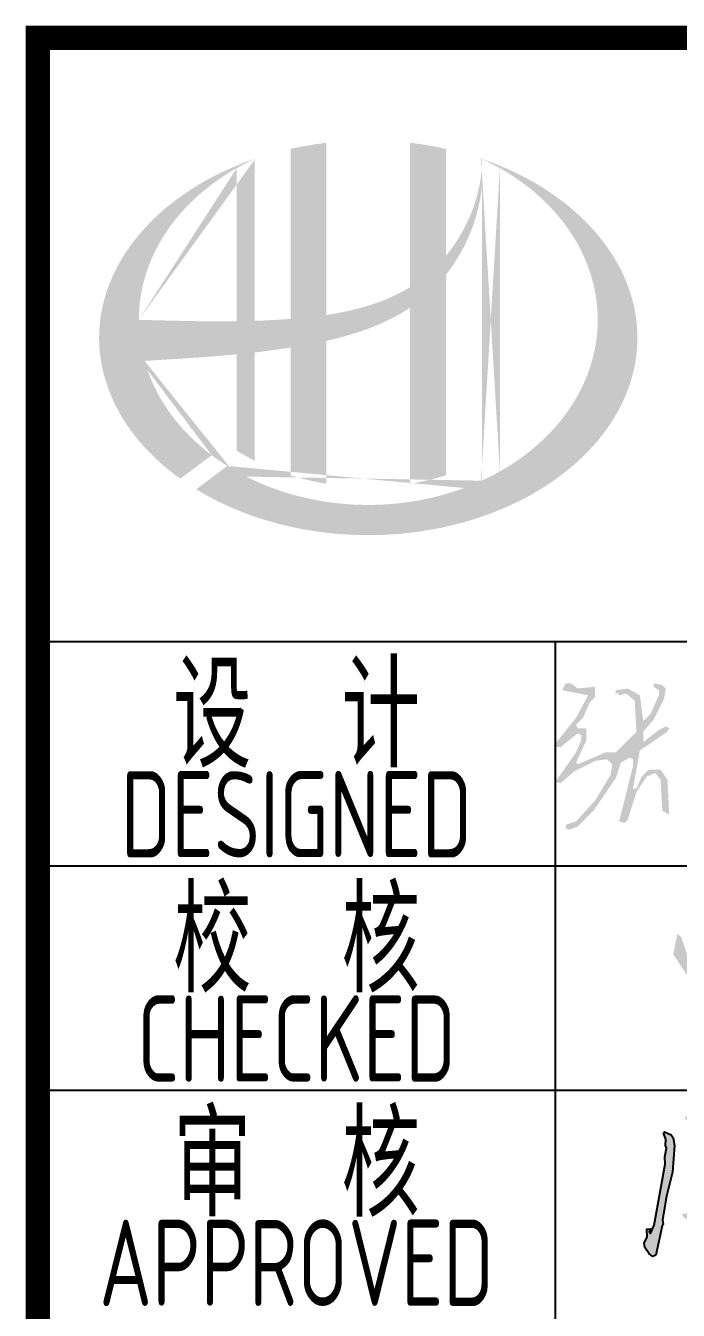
# Model space of a CAD drawing. Extents: x 4773402 to 7068445, y -422737 to 2032183.
# Drawn here: x 4838472 to 4840364, y -419425 to -415702 of the extents above; entities that cross this region are included whole.
import ezdxf
from ezdxf.enums import TextEntityAlignment as Align

# ---------------------------------------------------------------- set-up
doc = ezdxf.new("R2010")
doc.units = 0
doc.header["$LTSCALE"] = 1000
doc.header["$MEASUREMENT"] = 0
doc.layers.get('0').update_dxf_attribs({"linetype": 'CONTINUOUS'})
doc.styles.add('AHD', font='sceie.shx', dxfattribs={"width": 0.7, "bigfont": 'sceic.shx'})

msp = doc.modelspace()

# ---------------------------------------------------------------- hatches: boundary and pattern name
h = msp.add_hatch(color=256)
edge = h.paths.add_edge_path()
edge.add_spline(control_points=[(4839343.7, -416615.7), (4839349.8, -416614.3), (4839355.9, -416612.9), (4839405, -416601), (4839447.6, -416588), (4839522.6, -416556.9), (4839555.5, -416539.9), (4839586.4, -416519.3)], knot_values=[61.629012, 61.629012, 61.629012, 61.629012, 63.330431, 63.330431, 75.353634, 75.353634, 85.398649, 85.398649, 85.398649, 85.398649], degree=3, periodic=0)
edge.add_line((4839586.4, -416519.3), (4839586.4, -417029.5))
edge.add_spline(control_points=[(4839586.4, -417029.5), (4839603.5, -417026.8), (4839620.6, -417023.5), (4839655.3, -417015.4), (4839673, -417010.6), (4839690.4, -417005.1)], knot_values=[4.908456, 4.908456, 4.908456, 4.908456, 4.992821, 4.992821, 5.083034, 5.083034, 5.083034, 5.083034], degree=3, periodic=0)
edge.add_line((4839690.4, -417005.1), (4839690.4, -416423.7))
edge.add_spline(control_points=[(4839690.4, -416423.7), (4839699, -416412.7), (4839707.2, -416401.4), (4839733.3, -416361.7), (4839749, -416331.8), (4839778.2, -416259), (4839789.4, -416215.2), (4839794.1, -416169.9), (4839794.3, -416168.6), (4839794.4, -416167.3)], knot_values=[97.991744, 97.991744, 97.991744, 97.991744, 101.64219, 101.64219, 110.337975, 110.337975, 121.934322, 121.934322, 122.270691, 122.270691, 122.270691, 122.270691], degree=3, periodic=0)
edge.add_line((4839794.4, -416167.3), (4839794.4, -416096.9))
edge.add_spline(control_points=[(4839794.4, -416096.9), (4839794.3, -416104.6), (4839793.9, -416112.2), (4839793.4, -416119.9)], knot_values=[126.194075, 126.194075, 126.194075, 126.194075, 128.396762, 128.396762, 128.396762, 128.396762], degree=3, periodic=0)
edge.add_spline(control_points=[(4839793.4, -416119.9), (4839792.9, -416126.1), (4839792.3, -416132.3), (4839791.5, -416138.6)], knot_values=[124.417049, 124.417049, 124.417049, 124.417049, 126.194075, 126.194075, 126.194075, 126.194075], degree=3, periodic=0)
edge.add_spline(control_points=[(4839791.5, -416138.6), (4839790.4, -416147.7), (4839788.9, -416156.8), (4839787.1, -416165.9)], knot_values=[121.80529, 121.80529, 121.80529, 121.80529, 124.417049, 124.417049, 124.417049, 124.417049], degree=3, periodic=0)
edge.add_spline(control_points=[(4839787.1, -416165.9), (4839784.7, -416178.1), (4839781.8, -416190.2), (4839778.3, -416202.2)], knot_values=[118.31574, 118.31574, 118.31574, 118.31574, 121.80529, 121.80529, 121.80529, 121.80529], degree=3, periodic=0)
edge.add_spline(control_points=[(4839778.3, -416202.2), (4839774.8, -416214.3), (4839770.7, -416226.3), (4839766.2, -416238.2)], knot_values=[114.795988, 114.795988, 114.795988, 114.795988, 118.31574, 118.31574, 118.31574, 118.31574], degree=3, periodic=0)
edge.add_spline(control_points=[(4839766.2, -416238.2), (4839761.7, -416249.9), (4839756.7, -416261.4), (4839751.3, -416272.8)], knot_values=[111.329641, 111.329641, 111.329641, 111.329641, 114.795988, 114.795988, 114.795988, 114.795988], degree=3, periodic=0)
edge.add_spline(control_points=[(4839751.3, -416272.8), (4839745.8, -416284.3), (4839739.8, -416295.7), (4839733.3, -416306.7)], knot_values=[107.79529, 107.79529, 107.79529, 107.79529, 111.329641, 111.329641, 111.329641, 111.329641], degree=3, periodic=0)
edge.add_spline(control_points=[(4839733.3, -416306.7), (4839727, -416317.6), (4839720.3, -416328.1), (4839713.2, -416338.4)], knot_values=[104.343579, 104.343579, 104.343579, 104.343579, 107.79529, 107.79529, 107.79529, 107.79529], degree=3, periodic=0)
edge.add_spline(control_points=[(4839713.2, -416338.4), (4839706, -416348.8), (4839698.3, -416358.8), (4839690.4, -416368.5)], knot_values=[100.8507, 100.8507, 100.8507, 100.8507, 104.343579, 104.343579, 104.343579, 104.343579], degree=3, periodic=0)
edge.add_line((4839690.4, -416368.5), (4839690.4, -416059.2))
edge.add_spline(control_points=[(4839690.4, -416059.2), (4839656.3, -416051.7), (4839621.5, -416045.8), (4839586.4, -416041.7)], knot_values=[4.423999, 4.423999, 4.423999, 4.423999, 4.558741, 4.558741, 4.558741, 4.558741], degree=3, periodic=0)
edge.add_line((4839586.4, -416041.7), (4839586.4, -416459.8))
edge.add_spline(control_points=[(4839586.4, -416459.8), (4839514.4, -416504.4), (4839430.2, -416527.6), (4839343.7, -416540.6)], knot_values=[63.246215, 63.246215, 63.246215, 63.246215, 87.689124, 87.689124, 87.689124, 87.689124], degree=3, periodic=0)
edge.add_line((4839343.7, -416540.6), (4839343.7, -416041.7))
edge.add_spline(control_points=[(4839343.7, -416041.7), (4839308.5, -416045.8), (4839273.8, -416051.7), (4839239.7, -416059.2)], knot_values=[4.866038, 4.866038, 4.866038, 4.866038, 5.000777, 5.000777, 5.000777, 5.000777], degree=3, periodic=0)
edge.add_line((4839239.7, -416059.2), (4839239.7, -416552.1))
edge.add_spline(control_points=[(4839239.7, -416552.1), (4839238, -416552.2), (4839203.1, -416554.8), (4839168.5, -416556.6), (4839135.7, -416557.6)], knot_values=[43.657356, 43.657356, 43.657356, 43.657356, 44.134253, 53.497092, 53.497092, 53.497092, 53.497092], degree=3, periodic=0)
edge.add_line((4839135.7, -416557.6), (4839135.7, -416088.5))
edge.add_spline(control_points=[(4839135.7, -416088.5), (4839118.7, -416094.3), (4839101.9, -416100.6), (4839085.5, -416107.4)], knot_values=[5.14157, 5.14157, 5.14157, 5.14157, 5.212921, 5.212921, 5.212921, 5.212921], degree=3, periodic=0)
edge.add_spline(control_points=[(4839085.5, -416107.4), (4839078.6, -416110.2), (4839071.8, -416113.1), (4839039.5, -416127.3), (4839015, -416139.5), (4838991.5, -416152.7)], knot_values=[5.212921, 5.212921, 5.212921, 5.212921, 5.24296, 5.24296, 5.355623, 5.355623, 5.355623, 5.355623], degree=3, periodic=0)
edge.add_spline(control_points=[(4838991.5, -416152.7), (4838976.6, -416161.1), (4838962.2, -416169.8), (4838948.2, -416178.9)], knot_values=[5.355623, 5.355623, 5.355623, 5.355623, 5.426974, 5.426974, 5.426974, 5.426974], degree=3, periodic=0)
edge.add_spline(control_points=[(4838948.2, -416178.9), (4838940.8, -416183.8), (4838933.5, -416188.7), (4838920, -416198.2), (4838913.8, -416202.7), (4838907.6, -416207.3)], knot_values=[5.426974, 5.426974, 5.426974, 5.426974, 5.464765, 5.464765, 5.498325, 5.498325, 5.498325, 5.498325], degree=3, periodic=0)
edge.add_spline(control_points=[(4838907.6, -416207.3), (4838881.6, -416226.9), (4838857.5, -416247.7), (4838835.6, -416269.7)], knot_values=[5.498325, 5.498325, 5.498325, 5.498325, 5.641027, 5.641027, 5.641027, 5.641027], degree=3, periodic=0)
edge.add_spline(control_points=[(4838835.6, -416269.7), (4838828.6, -416276.7), (4838821.9, -416283.8), (4838801.4, -416306.4), (4838788.5, -416322.2), (4838776.7, -416338.4)], knot_values=[5.641027, 5.641027, 5.641027, 5.641027, 5.686569, 5.686569, 5.783729, 5.783729, 5.783729, 5.783729], degree=3, periodic=0)
edge.add_spline(control_points=[(4838776.7, -416338.4), (4838761.6, -416359.2), (4838748.3, -416380.6), (4838735.2, -416405.6), (4838733.6, -416408.7), (4838732, -416411.9)], knot_values=[5.783729, 5.783729, 5.783729, 5.783729, 5.908374, 5.908374, 5.92643, 5.92643, 5.92643, 5.92643], degree=3, periodic=0)
edge.add_spline(control_points=[(4838732, -416411.9), (4838719.5, -416437), (4838709.5, -416462.7), (4838702, -416488.6)], knot_values=[5.92643, 5.92643, 5.92643, 5.92643, 6.069132, 6.069132, 6.069132, 6.069132], degree=3, periodic=0)
edge.add_spline(control_points=[(4838702, -416488.6), (4838698.8, -416499.7), (4838696, -416510.9), (4838690.6, -416537), (4838688.4, -416552.1), (4838686.9, -416567.1)], knot_values=[6.069132, 6.069132, 6.069132, 6.069132, 6.130179, 6.130179, 6.211834, 6.211834, 6.211834, 6.211834], degree=3, periodic=0)
edge.add_spline(control_points=[(4838686.9, -416567.1), (4838685.7, -416580.3), (4838685, -416593.5), (4838685, -416606.7)], knot_values=[6.211834, 6.211834, 6.211834, 6.211834, 6.283185, 6.283185, 6.283185, 6.283185], degree=3, periodic=0)
edge.add_spline(control_points=[(4838685, -416606.7), (4838685, -416616), (4838685.4, -416625.4), (4838686, -416634.7)], knot_values=[6.283185, 6.283185, 6.283185, 6.283185, 6.333655, 6.333655, 6.333655, 6.333655], degree=3, periodic=0)
edge.add_spline(control_points=[(4838686, -416634.7), (4838687.2, -416653.3), (4838689.8, -416671.9), (4838693.5, -416690.5)], knot_values=[6.333655, 6.333655, 6.333655, 6.333655, 6.434594, 6.434594, 6.434594, 6.434594], degree=3, periodic=0)
edge.add_spline(control_points=[(4838693.5, -416690.5), (4838693.8, -416691.7), (4838694, -416692.9), (4838698, -416711.4), (4838702.7, -416728.6), (4838708.6, -416745.6)], knot_values=[6.434594, 6.434594, 6.434594, 6.434594, 6.441278, 6.441278, 6.535532, 6.535532, 6.535532, 6.535532], degree=3, periodic=0)
edge.add_spline(control_points=[(4838708.6, -416745.6), (4838714.8, -416763.8), (4838722.4, -416781.9), (4838731.1, -416799.7)], knot_values=[6.535532, 6.535532, 6.535532, 6.535532, 6.636471, 6.636471, 6.636471, 6.636471], degree=3, periodic=0)
edge.add_spline(control_points=[(4838731.1, -416799.7), (4838733.3, -416804.1), (4838735.6, -416808.6), (4838744.9, -416826.2), (4838752.6, -416839.3), (4838761, -416852.1)], knot_values=[6.636471, 6.636471, 6.636471, 6.636471, 6.661894, 6.661894, 6.73741, 6.73741, 6.73741, 6.73741], degree=3, periodic=0)
edge.add_spline(control_points=[(4838761, -416852.1), (4838772.2, -416869.3), (4838784.5, -416886.1), (4838798.1, -416902.5)], knot_values=[6.73741, 6.73741, 6.73741, 6.73741, 6.838349, 6.838349, 6.838349, 6.838349], degree=3, periodic=0)
edge.add_spline(control_points=[(4838798.1, -416902.5), (4838804, -416909.6), (4838810.1, -416916.7), (4838824.7, -416932.6), (4838833.2, -416941.5), (4838842.1, -416950.1)], knot_values=[6.838349, 6.838349, 6.838349, 6.838349, 6.88251, 6.88251, 6.939288, 6.939288, 6.939288, 6.939288], degree=3, periodic=0)
edge.add_spline(control_points=[(4838842.1, -416950.1), (4838857.9, -416965.5), (4838874.7, -416980.3), (4838892.6, -416994.5)], knot_values=[6.939288, 6.939288, 6.939288, 6.939288, 7.040227, 7.040227, 7.040227, 7.040227], degree=3, periodic=0)
edge.add_spline(control_points=[(4838892.6, -416994.5), (4838901.6, -417001.6), (4838910.8, -417008.6), (4838920.2, -417015.3)], knot_values=[7.040227, 7.040227, 7.040227, 7.040227, 7.090696, 7.090696, 7.090696, 7.090696], degree=3, periodic=0)
edge.add_line((4838920.2, -417015.3), (4839011.4, -416947))
edge.add_ellipse((4839465, -416554.7), major_axis=(665, 0), ratio=0.806676, start_angle=192.819, end_angle=226.9853, ccw=False)
edge.add_spline(control_points=[(4838816.6, -416673.7), (4838840.6, -416672.2), (4838864.7, -416670.8), (4838953.4, -416665.3), (4839018.2, -416661), (4839083.7, -416654.6)], knot_values=[11.398263, 11.398263, 11.398263, 11.398263, 18.40729, 18.40729, 37.18094, 37.18094, 37.18094, 37.18094], degree=3, periodic=0)
edge.add_line((4839083.7, -416654.6), (4839083.7, -416933.7))
edge.add_spline(control_points=[(4839083.7, -416933.7), (4839087.3, -416935.9), (4839090.9, -416938.1), (4839107.8, -416948.3), (4839121.6, -416955.9), (4839135.7, -416963.1)], knot_values=[4.049945, 4.049945, 4.049945, 4.049945, 4.072021, 4.072021, 4.153257, 4.153257, 4.153257, 4.153257], degree=3, periodic=0)
edge.add_line((4839135.7, -416963.1), (4839135.7, -416649.2))
edge.add_spline(control_points=[(4839135.7, -416649.2), (4839167.9, -416645.5), (4839200.3, -416641.3), (4839235.1, -416635.9), (4839237.4, -416635.5), (4839239.7, -416635.2)], knot_values=[42.135009, 42.135009, 42.135009, 42.135009, 51.307228, 51.307228, 51.948574, 51.948574, 51.948574, 51.948574], degree=3, periodic=0)
edge.add_line((4839239.7, -416635.2), (4839239.7, -417005.1))
edge.add_spline(control_points=[(4839239.7, -417005.1), (4839273.3, -417015.7), (4839308.2, -417023.9), (4839343.7, -417029.5)], knot_values=[4.34174, 4.34174, 4.34174, 4.34174, 4.516316, 4.516316, 4.516316, 4.516316], degree=3, periodic=0)
edge.add_line((4839343.7, -417029.5), (4839343.7, -416615.7))
edge = h.paths.add_edge_path(flags=16)
edge.add_ellipse((4839465, -416554.7), major_axis=(665, 0), ratio=0.806676, start_angle=124.9875, end_angle=179.999, ccw=False)
edge.add_line((4839083.7, -416115.2), (4839083.7, -416558.8))
edge.add_spline(control_points=[(4839083.7, -416558.8), (4838988.4, -416560.1), (4838894.4, -416557.1), (4838800, -416554.7)], knot_values=[11.27373, 11.27373, 11.27373, 11.27373, 38.687513, 38.687513, 38.687513, 38.687513], degree=3, periodic=0)
edge = h.paths.add_edge_path()
edge.add_spline(control_points=[(4838966.2, -417045.8), (4838997.3, -417064.8), (4839030.4, -417082.1), (4839115, -417119.3), (4839168.3, -417137.2), (4839279, -417163.7), (4839336.5, -417172.5), (4839452.6, -417180.2), (4839511.3, -417179.3), (4839626.9, -417167.8), (4839683.7, -417157.3), (4839792.8, -417127.2), (4839844.9, -417107.7), (4839941.8, -417060.8), (4839986.6, -417033.5), (4840066.5, -416972.5), (4840101.7, -416939), (4840161, -416867.5), (4840185.2, -416829.6), (4840221.5, -416751.5), (4840233.8, -416711.3), (4840246.4, -416630.1), (4840246.7, -416589.1), (4840235.2, -416507.6), (4840223.4, -416467.1), (4840187.8, -416388.4), (4840164, -416350.2), (4840105.2, -416278), (4840070.1, -416244), (4839990.3, -416182.4), (4839945.6, -416154.7), (4839864.4, -416114.9), (4839830, -416100.7), (4839794.4, -416088.5)], knot_values=[0.886421, 0.886421, 0.886421, 0.886421, 1.040557, 1.040557, 1.261172, 1.261172, 1.481788, 1.481788, 1.702404, 1.702404, 1.92302, 1.92302, 2.143636, 2.143636, 2.364252, 2.364252, 2.584868, 2.584868, 2.805484, 2.805484, 3.026099, 3.026099, 3.246715, 3.246715, 3.46852, 3.46852, 3.690325, 3.690325, 3.91213, 3.91213, 4.133935, 4.133935, 4.283209, 4.283209, 4.283209, 4.283209], degree=3, periodic=0)
edge.add_line((4839794.4, -416088.5), (4839794.4, -416088.5))
edge.add_spline(control_points=[(4839794.4, -416088.6), (4839794.4, -416091.4), (4839794.4, -416094.1), (4839794.4, -416096.9)], knot_values=[128.396762, 128.396762, 128.396762, 128.396762, 129.192193, 129.192193, 129.192193, 129.192193], degree=3, periodic=0)
edge.add_line((4839794.4, -416096.9), (4839794.4, -417020.8))
edge.add_ellipse((4839465, -416554.7), major_axis=(665, 0), ratio=0.806676, start_angle=232.1054, end_angle=299.6833, ccw=False)
edge.add_line((4839056.6, -416978.1), (4838966.2, -417045.8))
edge = h.paths.add_edge_path(flags=16)
edge.add_ellipse((4839465, -416554.7), major_axis=(665, 0), ratio=0.806676, start_angle=304.9875, end_angle=415.0121, ccw=False)
edge.add_line((4839846.4, -416994.2), (4839846.4, -416115.2))
h = msp.add_hatch(color=256)
edge = h.paths.add_edge_path()
edge.add_spline(control_points=[(4839343.7, -416615.7), (4839349.8, -416614.3), (4839355.9, -416612.9), (4839405, -416601), (4839447.6, -416588), (4839522.6, -416556.9), (4839555.5, -416539.9), (4839586.4, -416519.3)], knot_values=[61.629012, 61.629012, 61.629012, 61.629012, 63.330431, 63.330431, 75.353634, 75.353634, 85.398649, 85.398649, 85.398649, 85.398649], degree=3, periodic=0)
edge.add_line((4839586.4, -416519.3), (4839586.4, -417029.5))
edge.add_spline(control_points=[(4839586.4, -417029.5), (4839603.5, -417026.8), (4839620.6, -417023.5), (4839655.3, -417015.4), (4839673, -417010.6), (4839690.4, -417005.1)], knot_values=[4.908456, 4.908456, 4.908456, 4.908456, 4.992821, 4.992821, 5.083034, 5.083034, 5.083034, 5.083034], degree=3, periodic=0)
edge.add_line((4839690.4, -417005.1), (4839690.4, -416423.7))
edge.add_spline(control_points=[(4839690.4, -416423.7), (4839699, -416412.7), (4839707.2, -416401.4), (4839733.3, -416361.7), (4839749, -416331.8), (4839778.2, -416259), (4839789.4, -416215.2), (4839794.1, -416169.9), (4839794.3, -416168.6), (4839794.4, -416167.3)], knot_values=[97.991744, 97.991744, 97.991744, 97.991744, 101.64219, 101.64219, 110.337975, 110.337975, 121.934322, 121.934322, 122.270691, 122.270691, 122.270691, 122.270691], degree=3, periodic=0)
edge.add_line((4839794.4, -416167.3), (4839794.4, -416096.9))
edge.add_spline(control_points=[(4839794.4, -416096.9), (4839794.3, -416104.6), (4839793.9, -416112.2), (4839793.4, -416119.9)], knot_values=[126.194075, 126.194075, 126.194075, 126.194075, 128.396762, 128.396762, 128.396762, 128.396762], degree=3, periodic=0)
edge.add_spline(control_points=[(4839793.4, -416119.9), (4839792.9, -416126.1), (4839792.3, -416132.3), (4839791.5, -416138.6)], knot_values=[124.417049, 124.417049, 124.417049, 124.417049, 126.194075, 126.194075, 126.194075, 126.194075], degree=3, periodic=0)
edge.add_spline(control_points=[(4839791.5, -416138.6), (4839790.4, -416147.7), (4839788.9, -416156.8), (4839787.1, -416165.9)], knot_values=[121.80529, 121.80529, 121.80529, 121.80529, 124.417049, 124.417049, 124.417049, 124.417049], degree=3, periodic=0)
edge.add_spline(control_points=[(4839787.1, -416165.9), (4839784.7, -416178.1), (4839781.8, -416190.2), (4839778.3, -416202.2)], knot_values=[118.31574, 118.31574, 118.31574, 118.31574, 121.80529, 121.80529, 121.80529, 121.80529], degree=3, periodic=0)
edge.add_spline(control_points=[(4839778.3, -416202.2), (4839774.8, -416214.3), (4839770.7, -416226.3), (4839766.2, -416238.2)], knot_values=[114.795988, 114.795988, 114.795988, 114.795988, 118.31574, 118.31574, 118.31574, 118.31574], degree=3, periodic=0)
edge.add_spline(control_points=[(4839766.2, -416238.2), (4839761.7, -416249.9), (4839756.7, -416261.4), (4839751.3, -416272.8)], knot_values=[111.329641, 111.329641, 111.329641, 111.329641, 114.795988, 114.795988, 114.795988, 114.795988], degree=3, periodic=0)
edge.add_spline(control_points=[(4839751.3, -416272.8), (4839745.8, -416284.3), (4839739.8, -416295.7), (4839733.3, -416306.7)], knot_values=[107.79529, 107.79529, 107.79529, 107.79529, 111.329641, 111.329641, 111.329641, 111.329641], degree=3, periodic=0)
edge.add_spline(control_points=[(4839733.3, -416306.7), (4839727, -416317.6), (4839720.3, -416328.1), (4839713.2, -416338.4)], knot_values=[104.343579, 104.343579, 104.343579, 104.343579, 107.79529, 107.79529, 107.79529, 107.79529], degree=3, periodic=0)
edge.add_spline(control_points=[(4839713.2, -416338.4), (4839706, -416348.8), (4839698.3, -416358.8), (4839690.4, -416368.5)], knot_values=[100.8507, 100.8507, 100.8507, 100.8507, 104.343579, 104.343579, 104.343579, 104.343579], degree=3, periodic=0)
edge.add_line((4839690.4, -416368.5), (4839690.4, -416059.2))
edge.add_spline(control_points=[(4839690.4, -416059.2), (4839656.3, -416051.7), (4839621.5, -416045.8), (4839586.4, -416041.7)], knot_values=[4.423999, 4.423999, 4.423999, 4.423999, 4.558741, 4.558741, 4.558741, 4.558741], degree=3, periodic=0)
edge.add_line((4839586.4, -416041.7), (4839586.4, -416459.8))
edge.add_spline(control_points=[(4839586.4, -416459.8), (4839514.4, -416504.4), (4839430.2, -416527.6), (4839343.7, -416540.6)], knot_values=[63.246215, 63.246215, 63.246215, 63.246215, 87.689124, 87.689124, 87.689124, 87.689124], degree=3, periodic=0)
edge.add_line((4839343.7, -416540.6), (4839343.7, -416041.7))
edge.add_spline(control_points=[(4839343.7, -416041.7), (4839308.5, -416045.8), (4839273.8, -416051.7), (4839239.7, -416059.2)], knot_values=[4.866038, 4.866038, 4.866038, 4.866038, 5.000777, 5.000777, 5.000777, 5.000777], degree=3, periodic=0)
edge.add_line((4839239.7, -416059.2), (4839239.7, -416552.1))
edge.add_spline(control_points=[(4839239.7, -416552.1), (4839238, -416552.2), (4839203.1, -416554.8), (4839168.5, -416556.6), (4839135.7, -416557.6)], knot_values=[43.657356, 43.657356, 43.657356, 43.657356, 44.134253, 53.497092, 53.497092, 53.497092, 53.497092], degree=3, periodic=0)
edge.add_line((4839135.7, -416557.6), (4839135.7, -416088.5))
edge.add_spline(control_points=[(4839135.7, -416088.5), (4839118.7, -416094.3), (4839101.9, -416100.6), (4839085.5, -416107.4)], knot_values=[5.14157, 5.14157, 5.14157, 5.14157, 5.212921, 5.212921, 5.212921, 5.212921], degree=3, periodic=0)
edge.add_spline(control_points=[(4839085.5, -416107.4), (4839078.6, -416110.2), (4839071.8, -416113.1), (4839039.5, -416127.3), (4839015, -416139.5), (4838991.5, -416152.7)], knot_values=[5.212921, 5.212921, 5.212921, 5.212921, 5.24296, 5.24296, 5.355623, 5.355623, 5.355623, 5.355623], degree=3, periodic=0)
edge.add_spline(control_points=[(4838991.5, -416152.7), (4838976.6, -416161.1), (4838962.2, -416169.8), (4838948.2, -416178.9)], knot_values=[5.355623, 5.355623, 5.355623, 5.355623, 5.426974, 5.426974, 5.426974, 5.426974], degree=3, periodic=0)
edge.add_spline(control_points=[(4838948.2, -416178.9), (4838940.8, -416183.8), (4838933.5, -416188.7), (4838920, -416198.2), (4838913.8, -416202.7), (4838907.6, -416207.3)], knot_values=[5.426974, 5.426974, 5.426974, 5.426974, 5.464765, 5.464765, 5.498325, 5.498325, 5.498325, 5.498325], degree=3, periodic=0)
edge.add_spline(control_points=[(4838907.6, -416207.3), (4838881.6, -416226.9), (4838857.5, -416247.7), (4838835.6, -416269.7)], knot_values=[5.498325, 5.498325, 5.498325, 5.498325, 5.641027, 5.641027, 5.641027, 5.641027], degree=3, periodic=0)
edge.add_spline(control_points=[(4838835.6, -416269.7), (4838828.6, -416276.7), (4838821.9, -416283.8), (4838801.4, -416306.4), (4838788.5, -416322.2), (4838776.7, -416338.4)], knot_values=[5.641027, 5.641027, 5.641027, 5.641027, 5.686569, 5.686569, 5.783729, 5.783729, 5.783729, 5.783729], degree=3, periodic=0)
edge.add_spline(control_points=[(4838776.7, -416338.4), (4838761.6, -416359.2), (4838748.3, -416380.6), (4838735.2, -416405.6), (4838733.6, -416408.7), (4838732, -416411.9)], knot_values=[5.783729, 5.783729, 5.783729, 5.783729, 5.908374, 5.908374, 5.92643, 5.92643, 5.92643, 5.92643], degree=3, periodic=0)
edge.add_spline(control_points=[(4838732, -416411.9), (4838719.5, -416437), (4838709.5, -416462.7), (4838702, -416488.6)], knot_values=[5.92643, 5.92643, 5.92643, 5.92643, 6.069132, 6.069132, 6.069132, 6.069132], degree=3, periodic=0)
edge.add_spline(control_points=[(4838702, -416488.6), (4838698.8, -416499.7), (4838696, -416510.9), (4838690.6, -416537), (4838688.4, -416552.1), (4838686.9, -416567.1)], knot_values=[6.069132, 6.069132, 6.069132, 6.069132, 6.130179, 6.130179, 6.211834, 6.211834, 6.211834, 6.211834], degree=3, periodic=0)
edge.add_spline(control_points=[(4838686.9, -416567.1), (4838685.7, -416580.3), (4838685, -416593.5), (4838685, -416606.7)], knot_values=[6.211834, 6.211834, 6.211834, 6.211834, 6.283185, 6.283185, 6.283185, 6.283185], degree=3, periodic=0)
edge.add_spline(control_points=[(4838685, -416606.7), (4838685, -416616), (4838685.4, -416625.4), (4838686, -416634.7)], knot_values=[6.283185, 6.283185, 6.283185, 6.283185, 6.333655, 6.333655, 6.333655, 6.333655], degree=3, periodic=0)
edge.add_spline(control_points=[(4838686, -416634.7), (4838687.2, -416653.3), (4838689.8, -416671.9), (4838693.5, -416690.5)], knot_values=[6.333655, 6.333655, 6.333655, 6.333655, 6.434594, 6.434594, 6.434594, 6.434594], degree=3, periodic=0)
edge.add_spline(control_points=[(4838693.5, -416690.5), (4838693.8, -416691.7), (4838694, -416692.9), (4838698, -416711.4), (4838702.7, -416728.6), (4838708.6, -416745.6)], knot_values=[6.434594, 6.434594, 6.434594, 6.434594, 6.441278, 6.441278, 6.535532, 6.535532, 6.535532, 6.535532], degree=3, periodic=0)
edge.add_spline(control_points=[(4838708.6, -416745.6), (4838714.8, -416763.8), (4838722.4, -416781.9), (4838731.1, -416799.7)], knot_values=[6.535532, 6.535532, 6.535532, 6.535532, 6.636471, 6.636471, 6.636471, 6.636471], degree=3, periodic=0)
edge.add_spline(control_points=[(4838731.1, -416799.7), (4838733.3, -416804.1), (4838735.6, -416808.6), (4838744.9, -416826.2), (4838752.6, -416839.3), (4838761, -416852.1)], knot_values=[6.636471, 6.636471, 6.636471, 6.636471, 6.661894, 6.661894, 6.73741, 6.73741, 6.73741, 6.73741], degree=3, periodic=0)
edge.add_spline(control_points=[(4838761, -416852.1), (4838772.2, -416869.3), (4838784.5, -416886.1), (4838798.1, -416902.5)], knot_values=[6.73741, 6.73741, 6.73741, 6.73741, 6.838349, 6.838349, 6.838349, 6.838349], degree=3, periodic=0)
edge.add_spline(control_points=[(4838798.1, -416902.5), (4838804, -416909.6), (4838810.1, -416916.7), (4838824.7, -416932.6), (4838833.2, -416941.5), (4838842.1, -416950.1)], knot_values=[6.838349, 6.838349, 6.838349, 6.838349, 6.88251, 6.88251, 6.939288, 6.939288, 6.939288, 6.939288], degree=3, periodic=0)
edge.add_spline(control_points=[(4838842.1, -416950.1), (4838857.9, -416965.5), (4838874.7, -416980.3), (4838892.6, -416994.5)], knot_values=[6.939288, 6.939288, 6.939288, 6.939288, 7.040227, 7.040227, 7.040227, 7.040227], degree=3, periodic=0)
edge.add_spline(control_points=[(4838892.6, -416994.5), (4838901.6, -417001.6), (4838910.8, -417008.6), (4838920.2, -417015.3)], knot_values=[7.040227, 7.040227, 7.040227, 7.040227, 7.090696, 7.090696, 7.090696, 7.090696], degree=3, periodic=0)
edge.add_line((4838920.2, -417015.3), (4839011.4, -416947))
edge.add_ellipse((4839465, -416554.7), major_axis=(665, 0), ratio=0.806676, start_angle=192.819, end_angle=226.9853, ccw=False)
edge.add_spline(control_points=[(4838816.6, -416673.7), (4838840.6, -416672.2), (4838864.7, -416670.8), (4838953.4, -416665.3), (4839018.2, -416661), (4839083.7, -416654.6)], knot_values=[11.398263, 11.398263, 11.398263, 11.398263, 18.40729, 18.40729, 37.18094, 37.18094, 37.18094, 37.18094], degree=3, periodic=0)
edge.add_line((4839083.7, -416654.6), (4839083.7, -416933.7))
edge.add_spline(control_points=[(4839083.7, -416933.7), (4839087.3, -416935.9), (4839090.9, -416938.1), (4839107.8, -416948.3), (4839121.6, -416955.9), (4839135.7, -416963.1)], knot_values=[4.049945, 4.049945, 4.049945, 4.049945, 4.072021, 4.072021, 4.153257, 4.153257, 4.153257, 4.153257], degree=3, periodic=0)
edge.add_line((4839135.7, -416963.1), (4839135.7, -416649.2))
edge.add_spline(control_points=[(4839135.7, -416649.2), (4839167.9, -416645.5), (4839200.3, -416641.3), (4839235.1, -416635.9), (4839237.4, -416635.5), (4839239.7, -416635.2)], knot_values=[42.135009, 42.135009, 42.135009, 42.135009, 51.307228, 51.307228, 51.948574, 51.948574, 51.948574, 51.948574], degree=3, periodic=0)
edge.add_line((4839239.7, -416635.2), (4839239.7, -417005.1))
edge.add_spline(control_points=[(4839239.7, -417005.1), (4839273.3, -417015.7), (4839308.2, -417023.9), (4839343.7, -417029.5)], knot_values=[4.34174, 4.34174, 4.34174, 4.34174, 4.516316, 4.516316, 4.516316, 4.516316], degree=3, periodic=0)
edge.add_line((4839343.7, -417029.5), (4839343.7, -416615.7))
edge = h.paths.add_edge_path(flags=16)
edge.add_ellipse((4839465, -416554.7), major_axis=(665, 0), ratio=0.806676, start_angle=124.9875, end_angle=179.999, ccw=False)
edge.add_line((4839083.7, -416115.2), (4839083.7, -416558.8))
edge.add_spline(control_points=[(4839083.7, -416558.8), (4838988.4, -416560.1), (4838894.4, -416557.1), (4838800, -416554.7)], knot_values=[11.27373, 11.27373, 11.27373, 11.27373, 38.687513, 38.687513, 38.687513, 38.687513], degree=3, periodic=0)
edge = h.paths.add_edge_path()
edge.add_spline(control_points=[(4838966.2, -417045.8), (4838997.3, -417064.8), (4839030.4, -417082.1), (4839115, -417119.3), (4839168.3, -417137.2), (4839279, -417163.7), (4839336.5, -417172.5), (4839452.6, -417180.2), (4839511.3, -417179.3), (4839626.9, -417167.8), (4839683.7, -417157.3), (4839792.8, -417127.2), (4839844.9, -417107.7), (4839941.8, -417060.8), (4839986.6, -417033.5), (4840066.5, -416972.5), (4840101.7, -416939), (4840161, -416867.5), (4840185.2, -416829.6), (4840221.5, -416751.5), (4840233.8, -416711.3), (4840246.4, -416630.1), (4840246.7, -416589.1), (4840235.2, -416507.6), (4840223.4, -416467.1), (4840187.8, -416388.4), (4840164, -416350.2), (4840105.2, -416278), (4840070.1, -416244), (4839990.3, -416182.4), (4839945.6, -416154.7), (4839864.4, -416114.9), (4839830, -416100.7), (4839794.4, -416088.5)], knot_values=[0.886421, 0.886421, 0.886421, 0.886421, 1.040557, 1.040557, 1.261172, 1.261172, 1.481788, 1.481788, 1.702404, 1.702404, 1.92302, 1.92302, 2.143636, 2.143636, 2.364252, 2.364252, 2.584868, 2.584868, 2.805484, 2.805484, 3.026099, 3.026099, 3.246715, 3.246715, 3.46852, 3.46852, 3.690325, 3.690325, 3.91213, 3.91213, 4.133935, 4.133935, 4.283209, 4.283209, 4.283209, 4.283209], degree=3, periodic=0)
edge.add_line((4839794.4, -416088.5), (4839794.4, -416088.5))
edge.add_spline(control_points=[(4839794.4, -416088.6), (4839794.4, -416091.4), (4839794.4, -416094.1), (4839794.4, -416096.9)], knot_values=[128.396762, 128.396762, 128.396762, 128.396762, 129.192193, 129.192193, 129.192193, 129.192193], degree=3, periodic=0)
edge.add_line((4839794.4, -416096.9), (4839794.4, -417020.8))
edge.add_ellipse((4839465, -416554.7), major_axis=(665, 0), ratio=0.806676, start_angle=232.1054, end_angle=299.6833, ccw=False)
edge.add_line((4839056.6, -416978.1), (4838966.2, -417045.8))
edge = h.paths.add_edge_path(flags=16)
edge.add_ellipse((4839465, -416554.7), major_axis=(665, 0), ratio=0.806676, start_angle=304.9875, end_angle=415.0121, ccw=False)
edge.add_line((4839846.4, -416994.2), (4839846.4, -416115.2))
at = {"linetype": 'Continuous'}
h = msp.add_hatch(color=0, dxfattribs=at)
h.paths.add_polyline_path([(4840122.2, -417648.1), (4840122.2, -417618.1), (4840072.2, -417623.1), (4840052.2, -417608.1), (4840037.2, -417608.1), (4840027.2, -417628.1), (4840102.2, -417643.1), (4840067.2, -417708.1), (4840007.2, -417783.1), (4840007.2, -417793.1), (4840022.2, -417793.1), (4840072.2, -417753.1), (4840082.2, -417758.1), (4840082.2, -417773.1), (4840067.2, -417808.1), (4840007.2, -417893.1), (4840022.2, -417898.1), (4840062.2, -417863.1), (4840122.2, -417833.1), (4840157.2, -417828.1), (4840172.2, -417843.1), (4840167.2, -417873.1), (4840122.2, -417948.1), (4840067.2, -418008.1), (4840037.2, -418018.1), (4840037.2, -418028.1), (4840047.2, -418033.1), (4840072.2, -418023.1), (4840117.2, -417978.1), (4840182.2, -417883.1), (4840197.2, -417838.1), (4840222.2, -417823.1), (4840232.2, -417828.1), (4840232.2, -417848.1), (4840192.2, -418008.1), (4840207.2, -418013.1), (4840217.2, -418003.1), (4840242.2, -417923.1), (4840272.2, -417878.1), (4840297.2, -417868.1), (4840312.2, -417888.1), (4840317.2, -417978.1), (4840337.2, -417988.1), (4840332.2, -417888.1), (4840312.2, -417858.1), (4840277.2, -417858.1), (4840257.2, -417878.1), (4840242.2, -417913.1), (4840232.2, -417913.1), (4840252.2, -417803.1), (4840332.2, -417748.1), (4840337.2, -417738.1), (4840327.2, -417733.1), (4840307.2, -417743.1), (4840262.2, -417778.1), (4840262.2, -417748.1), (4840292.2, -417713.1), (4840322.2, -417653.1), (4840327.2, -417623.1), (4840317.2, -417613.1), (4840292.2, -417608.1), (4840292.2, -417618.1), (4840307.2, -417628.1), (4840307.2, -417643.1), (4840282.2, -417698.1), (4840262.2, -417718.1), (4840252.2, -417643.1), (4840217.2, -417623.1), (4840182.2, -417628.1), (4840182.2, -417643.1), (4840187.2, -417633.1), (4840192.2, -417643.1), (4840212.2, -417638.1), (4840237.2, -417658.1), (4840242.2, -417748.1), (4840182.2, -417808.1), (4840152.2, -417808.1), (4840072.2, -417843.1), (4840067.2, -417838.1), (4840097.2, -417773.1), (4840097.2, -417738.1), (4840072.2, -417738.1), (4840067.2, -417728.1), (4840087.2, -417708.1), (4840107.2, -417663.1)])
h.paths.add_polyline_path([(4840707.2, -417673.1), (4840807.2, -417643.1), (4840822.2, -417648.1), (4840812.2, -417658.1), (4840822.2, -417658.1), (4840847.2, -417638.1), (4840872.2, -417633.1), (4840872.2, -417618.1), (4840842.2, -417618.1), (4840792.2, -417638.1), (4840772.2, -417638.1), (4840582.2, -417713.1), (4840587.2, -417728.1), (4840597.2, -417728.1)])
h.paths.add_polyline_path([(4840642.2, -417813.1), (4840667.2, -417788.1), (4840682.2, -417788.1), (4840697.2, -417803.1), (4840692.2, -417833.1), (4840667.2, -417888.1), (4840667.2, -417938.1), (4840687.2, -417968.1), (4840707.2, -417958.1), (4840727.2, -417918.1), (4840732.2, -417838.1), (4840722.2, -417803.1), (4840767.2, -417758.1), (4840782.2, -417768.1), (4840787.2, -417828.1), (4840772.2, -417978.1), (4840792.2, -417983.1), (4840802.2, -417938.1), (4840807.2, -417788.1), (4840837.2, -417728.1), (4840857.2, -417708.1), (4840882.2, -417708.1), (4840892.2, -417728.1), (4840892.2, -417808.1), (4840842.2, -417868.1), (4840832.2, -417903.1), (4840852.2, -417898.1), (4840852.2, -417883.1), (4840877.2, -417848.1), (4840887.2, -417853.1), (4840887.2, -418008.1), (4840902.2, -418023.1), (4840917.2, -418018.1), (4840917.2, -417978.1), (4840907.2, -417913.1), (4840907.2, -417828.1), (4840922.2, -417798.1), (4840957.2, -417768.1), (4840942.2, -417778.1), (4840912.2, -417778.1), (4840907.2, -417703.1), (4840892.2, -417693.1), (4840847.2, -417698.1), (4840802.2, -417768.1), (4840782.2, -417743.1), (4840752.2, -417748.1), (4840712.2, -417788.1), (4840687.2, -417773.1), (4840657.2, -417778.1), (4840632.2, -417813.1), (4840627.2, -417778.1), (4840612.2, -417778.1), (4840612.2, -417783.1), (4840612.2, -417868.1), (4840597.2, -417958.1), (4840597.2, -418008.1), (4840612.2, -418008.1), (4840627.2, -417868.1)])
h.paths.add_polyline_path([(4841357.2, -417623.1), (4841392.2, -417613.1), (4841397.2, -417618.1), (4841377.2, -417653.1), (4841387.2, -417648.1), (4841447.2, -417588.1), (4841567.2, -417548.1), (4841572.2, -417538.1), (4841552.2, -417533.1), (4841542.2, -417543.1), (4841507.2, -417548.1), (4841452.2, -417573.1), (4841442.2, -417563.1), (4841462.2, -417523.1), (4841462.2, -417508.1), (4841452.2, -417503.1), (4841417.2, -417583.1), (4841337.2, -417623.1), (4841322.2, -417618.1), (4841312.2, -417573.1), (4841297.2, -417568.1), (4841297.2, -417603.1), (4841307.2, -417633.1), (4841242.2, -417663.1), (4841272.2, -417668.1), (4841282.2, -417658.1), (4841307.2, -417653.1), (4841327.2, -417683.1), (4841362.2, -417693.1), (4841317.2, -417743.1), (4841312.2, -417758.1), (4841197.2, -417863.1), (4841192.2, -417883.1), (4841232.2, -417888.1), (4841282.2, -417863.1), (4841337.2, -417823.1), (4841347.2, -417833.1), (4841347.2, -417863.1), (4841272.2, -417943.1), (4841272.2, -417953.1), (4841302.2, -417943.1), (4841357.2, -417948.1), (4841367.2, -417938.1), (4841367.2, -417868.1), (4841422.2, -417828.1), (4841447.2, -417828.1), (4841457.2, -417838.1), (4841457.2, -417858.1), (4841472.2, -417858.1), (4841482.2, -417838.1), (4841467.2, -417813.1), (4841407.2, -417818.1), (4841382.2, -417838.1), (4841367.2, -417838.1), (4841362.2, -417818.1), (4841407.2, -417788.1), (4841402.2, -417763.1), (4841392.2, -417753.1), (4841392.2, -417778.1), (4841382.2, -417788.1), (4841367.2, -417783.1), (4841367.2, -417748.1), (4841382.2, -417743.1), (4841362.2, -417718.1), (4841372.2, -417708.1), (4841372.2, -417693.1), (4841362.2, -417688.1), (4841367.2, -417673.1), (4841347.2, -417678.1), (4841327.2, -417648.1)])
h.paths.add_polyline_path([(4841547.2, -417693.1), (4841537.2, -417668.1), (4841542.2, -417643.1), (4841527.2, -417628.1), (4841522.2, -417673.1), (4841542.2, -417813.1), (4841537.2, -417863.1), (4841547.2, -417913.1), (4841547.2, -418023.1), (4841537.2, -418033.1), (4841502.2, -418038.1), (4841512.2, -418048.1), (4841562.2, -418048.1), (4841567.2, -417988.1), (4841567.2, -417953.1)])
h = msp.add_hatch(color=0)
h.dxf.hatch_style = 1
h.paths.add_polyline_path([(4840397, -418417.7), (4840373, -418345.7), (4840361, -418333.7), (4840349, -418393.7), (4840469, -418573.7), (4840481, -418549.7)])
h.paths.add_polyline_path([(4840541, -418369.7), (4840541, -418393.7), (4840577, -418417.7), (4840577, -418369.7), (4840649, -418345.7), (4840649, -418393.7), (4840685, -418345.7), (4840817, -418345.7), (4840817, -418381.7), (4840695.2, -418481.3), (4840757, -418477.7), (4840865, -418357.7), (4840817, -418309.7), (4840577, -418321.7), (4840589, -418297.7), (4840565, -418285.7), (4840541, -418345.7), (4840445, -418369.7), (4840421, -418393.7), (4840457, -418405.7)])
h.paths.add_polyline_path([(4840757, -418429.7), (4840769, -418405.7), (4840757, -418393.7), (4840493, -418489.7), (4840505, -418513.7), (4840601, -418477.7), (4840577, -418633.7), (4840589, -418693.7), (4840529, -418777.7), (4840541, -418789.7), (4840673, -418645.7), (4840829, -418681.7), (4840925, -418729.7), (4840925, -418693.7), (4840877, -418669.7), (4840865, -418657.7), (4840745, -418609.7), (4840793, -418537.7), (4840769, -418501.7), (4840661, -418489.7), (4840625, -418513.7), (4840637, -418477.7)])
h.paths.add_polyline_path([(4840625, -418537.7), (4840721, -418525.7), (4840757, -418525.7), (4840757, -418549.7), (4840709, -418585.7), (4840661, -418549.7), (4840625, -418621.7)], flags=16)
h = msp.add_hatch(color=256, dxfattribs=at)
h.paths.add_polyline_path([(4840352.1, -418947.4), (4840348.8, -418925.8), (4840342.8, -418916.7), (4840323.8, -418907.5), (4840320.3, -418912), (4840327.2, -418929.1), (4840326, -418947.2), (4840329.4, -418955.7), (4840324.2, -418980.8), (4840325, -419001.9), (4840293.4, -419178.4), (4840283.1, -419202.4), (4840279.2, -419196.3), (4840283.2, -419189.3), (4840272.7, -419189.7), (4840273, -419213.3), (4840264.3, -419229.8), (4840266.7, -419243.4), (4840278.6, -419261.6), (4840290.1, -419269.2), (4840298.6, -419265.8), (4840316.4, -419180.6), (4840320, -419176.1), (4840317.6, -419162.5), (4840329.2, -419094.3), (4840346.4, -419024.7)])
h.paths.add_polyline_path([(4840405, -418869.5), (4840383, -418862.3), (4840383.9, -418870.4), (4840411.2, -418902.2), (4840421.3, -418904.3), (4840421.8, -418901.8)])
h.paths.add_polyline_path([(4840543.2, -418859.2), (4840579.3, -418861.5), (4840587.2, -418873.6), (4840589.6, -418887.2), (4840588.8, -418978.6), (4840568.5, -419063.3), (4840567.7, -419091.9), (4840553.4, -419185.6), (4840554.7, -419204.2), (4840547.4, -419239.3), (4840548, -419286.5), (4840542.4, -419288), (4840535.5, -419283.9), (4840518, -419267.2), (4840512.5, -419268.6), (4840507.1, -419257), (4840491.6, -419243.3), (4840480.3, -419222.7), (4840470.2, -419220.6), (4840487, -419252.8), (4840525.3, -419294.8), (4840552.8, -419313.7), (4840562.8, -419315.8), (4840568.9, -419311.8), (4840570.4, -419304.3), (4840565.9, -419300.7), (4840569, -419298.7), (4840563.5, -419287.1), (4840567.1, -419282.7), (4840563.1, -419276.6), (4840570.5, -419241.5), (4840567, -419232.9), (4840574.8, -419208.4), (4840570.8, -419202.4), (4840576.5, -419187.8), (4840573, -419179.3), (4840576.6, -419174.8), (4840574.7, -419158.7), (4840581.9, -419136.7), (4840578, -419130.6), (4840583.5, -419129.2), (4840585.6, -419119.1), (4840583.7, -419103.1), (4840590.4, -419083.5), (4840589.1, -419064.9), (4840609.4, -418980.3), (4840604.6, -418953.1), (4840611.4, -418920.5), (4840608.7, -418883.4), (4840599.9, -418863.2), (4840584.9, -418847), (4840557.4, -418841.2), (4840457.3, -418856.9), (4840455.8, -418864.5), (4840462.2, -418871), (4840474.8, -418873.7)])
h.paths.add_polyline_path([(4840498.9, -418983.3), (4840420.6, -418982.6), (4840416.5, -418989.6), (4840427.5, -418999.8), (4840453, -419002.5), (4840506.8, -418995.4), (4840507.9, -418990.4)])
h.paths.add_polyline_path([(4840501.4, -419046.6), (4840494.9, -419040), (4840456.8, -419034.7), (4840410.5, -419043.3), (4840421, -419056), (4840431, -419058), (4840479.7, -419049.9), (4840499.3, -419056.6), (4840502.8, -419052.1)])
h.paths.add_polyline_path([(4840515.1, -419143.6), (4840525.1, -419145.7), (4840539.2, -419140.8), (4840534.7, -419137.3), (4840536.3, -419129.8), (4840528.8, -419128.2), (4840501.6, -419133), (4840498.1, -419137.5), (4840485.5, -419134.8), (4840445.3, -419139.5), (4840443.3, -419136.5), (4840376, -419145.9), (4840374.9, -419150.9), (4840385.9, -419161.1), (4840409.5, -419160.8), (4840437.2, -419153.5), (4840441.7, -419157), (4840492.4, -419152)])
h.paths.add_polyline_path([(4840788.7, -418973.3), (4840793.8, -418961.3), (4840810, -418946.4), (4840823.3, -418920.4), (4840840, -418902.9), (4840838, -418899.9), (4840839.6, -418892.4), (4840831.1, -418882.8), (4840821.1, -418880.7), (4840792.1, -418932.2), (4840783.5, -418935.6), (4840781.9, -418943.1), (4840745.3, -418993), (4840747.3, -418996), (4840735.2, -419004), (4840697.2, -419048.3), (4840626.3, -419112), (4840624.7, -419119.5), (4840628.7, -419125.5), (4840638.2, -419130.1), (4840679.2, -419096.9), (4840722.7, -419051), (4840734.9, -419043.1), (4840738.8, -419049.2), (4840716.3, -419156.9), (4840718.7, -419170.5), (4840709.8, -419213.1), (4840711, -419244.7), (4840705.5, -419246.2), (4840697.2, -419273.2), (4840701.1, -419292.4), (4840716, -419308.5), (4840727.6, -419303.1), (4840730.2, -419290.6), (4840726.2, -419284.5), (4840734.4, -419270.6), (4840730.4, -419264.5), (4840734.5, -419257.5), (4840730, -419253.9), (4840735.6, -419252.5), (4840736.6, -419247.5), (4840731.2, -419235.9), (4840737.4, -419218.9), (4840733.4, -419212.8), (4840743.9, -419162.7), (4840740.4, -419154.1), (4840745, -419144.6), (4840740, -419143.6), (4840758.3, -419055.9), (4840753.7, -419015.7), (4840766.3, -419005.2), (4840772, -418990.7)])
h.paths.add_polyline_path([(4840934.3, -418914.8), (4840956.6, -418895.9), (4840979.4, -418861.5), (4840986.1, -418842), (4840978.2, -418829.8), (4840966.7, -418822.2), (4840962.7, -418829.2), (4840965.6, -418840.3), (4840956.4, -418859.3), (4840886.9, -418941.5), (4840881.3, -418943), (4840869.6, -418961.4), (4840860.5, -418967.4), (4840867.4, -418984.5), (4840893, -418987.3), (4840904.1, -418984.3), (4840911.1, -418988.4), (4840864.9, -419046.8), (4840850.2, -419054.2), (4840848.7, -419061.7), (4840835.5, -419074.6), (4840838.9, -419083.2), (4840846.5, -419084.8), (4840867.7, -419070.9), (4840928.5, -419005.1), (4840942.3, -418976.6), (4840948.4, -418972.7), (4840961.4, -418972.8), (4840965.4, -418978.8), (4840959.8, -418980.3), (4840961.3, -418985.8), (4840996.5, -418980.1), (4841027.6, -418981.4), (4841032.1, -418984.9), (4841040.7, -418981.5), (4841039.2, -418976), (4841029.2, -418973.9), (4841025.2, -418967.8), (4841001.1, -418970.6), (4840988.6, -418968), (4840987.1, -418962.5), (4840993.2, -418958.5), (4841000.7, -418960.1), (4841004.2, -418955.6), (4841014.8, -418955.2), (4841010.3, -418951.6), (4841013.3, -418949.6), (4841022.8, -418954.2), (4841040, -418947.4), (4841056.7, -418929.9), (4841055.2, -418924.4), (4841051.8, -418915.8), (4841020.4, -418891), (4841015.8, -418900.5), (4841036.1, -418928.2), (4841029, -418937.2), (4840982.2, -418948.4), (4840980.2, -418945.3), (4840953.1, -418950.1), (4840938.4, -418957.5), (4840898.2, -418962.2), (4840897.3, -418954.2), (4840904.9, -418942.7), (4840923.1, -418930.8)])
h.paths.add_polyline_path([(4840957.3, -419042.5), (4840967, -419021), (4840963.6, -419012.5), (4840949.1, -419006.8), (4840941.8, -419028.8), (4840927.1, -419049.3), (4840928.6, -419054.8), (4840923, -419056.3), (4840918.3, -419078.9), (4840905.1, -419091.8), (4840878.9, -419104.6), (4840873.3, -419119.1), (4840876.7, -419127.7), (4840856.1, -419126), (4840853.8, -419162.1), (4840847.2, -419168.6), (4840845.7, -419176.1), (4840843.6, -419186.1), (4840847.7, -419179.2), (4840849.6, -419182.2), (4840866.8, -419175.3), (4840883, -419160.4), (4840909.9, -419181.7), (4840915.8, -419190.8), (4840923.4, -419192.4), (4840935.2, -419210.5), (4840919.6, -419223), (4840881.8, -419241.2), (4840859.2, -419236.5), (4840844.3, -419220.3), (4840847.3, -419218.3), (4840841.7, -419215.1), (4840842.3, -419217.3), (4840838.7, -419221.8), (4840859.1, -419249.5), (4840888.6, -419258.3), (4840908.3, -419252), (4840914.9, -419245.5), (4840928.4, -419243.1), (4840955.7, -419225.3), (4840993.7, -419243.7), (4841032.6, -419270.1), (4841052.7, -419274.3), (4841068.6, -419285.5), (4841083.7, -419288.7), (4841092.2, -419285.2), (4841087.8, -419281.7), (4841090.8, -419279.7), (4841088.8, -419276.6), (4841071.9, -419257.4), (4841071.4, -419259.9), (4841070.9, -419262.4), (4841062.3, -419265.9), (4840977.8, -419219.4), (4840971.9, -419210.4), (4840984.5, -419199.9), (4840993.2, -419183.4), (4841009.9, -419166), (4841012.6, -419153.5), (4841021.6, -419147.5), (4841027.3, -419133), (4841039.9, -419122.6), (4841059.3, -419092.6), (4841061.4, -419082.6), (4841055.9, -419071), (4841033.4, -419066.3), (4841024.8, -419069.7), (4841015.3, -419065.1), (4840999.2, -419067), (4840995.2, -419074), (4840988.2, -419069.9), (4840982.1, -419073.9), (4840958.5, -419074.2), (4840955, -419078.7), (4840943.5, -419071), (4840953.6, -419060.1), (4840952.2, -419054.5), (4840958.2, -419050.6)])
h.paths.add_polyline_path([(4840960.9, -419107.1, -0.520567), (4840967.9, -419104.9, -0.520567), (4840973.3, -419103.3, -0.520567), (4840977.7, -419102.2, -0.520567), (4840979.8, -419101.7, -0.520567), (4840982.6, -419100.6, -0.520567), (4840986.3, -419099.5, -0.520567), (4840989.1, -419099, -0.520567), (4840990.7, -419098.4, -0.520567), (4840993.4, -419097.3, -0.520567), (4840995.6, -419096.8, -0.520567), (4840998.8, -419096.8, -0.520567), (4841001, -419096.8, -0.520567), (4841004.2, -419096.8, -0.520567), (4841007.5, -419096.8, -0.520567), (4841009.6, -419096.8, -0.520567), (4841010.7, -419097.9, -0.520567), (4841014, -419099, -0.520567), (4841017.8, -419099.5, -0.520567), (4841021.6, -419101.1, -0.520567), (4841023.2, -419101.7, -0.520567), (4841024.3, -419102.8, -0.520567), (4841026.5, -419103.8, -0.520567), (4841028.1, -419105.5, -0.520567), (4841028.1, -419108.2, -0.520567), (4841027, -419110.3, -0.520567), (4841025.9, -419112, -0.520567), (4841024.8, -419114.1, -0.520567), (4841023.2, -419115.8, -0.520567), (4841021, -419117.9, -0.520567), (4841018.9, -419119.5, -0.520567), (4841017.2, -419121.2, -0.520567), (4841015.1, -419123.3, -0.520567), (4841012.4, -419125, -0.520567), (4841011.3, -419126, -0.520567), (4841010.2, -419127.7, -0.520567), (4841008.6, -419129.8, -0.520567), (4841006.9, -419131.5, -0.520567), (4841005.3, -419133.6, -0.520567), (4841003.7, -419137.4, -0.520567), (4841001.5, -419139.6, -0.520567), (4841000.4, -419141.7, -0.520567), (4840998.3, -419143.9, -0.520567), (4840997.2, -419145, -0.520567), (4840996.1, -419147.2, -0.520567), (4840993.9, -419148.8, -0.520567), (4840992.3, -419149.9, -0.520567), (4840991.2, -419151, -0.520567), (4840989.6, -419152.6, -0.520567), (4840988, -419154.2, -0.520567), (4840986.3, -419155.3, -0.520567), (4840984.7, -419156.4, -0.520567), (4840983.6, -419157.5, -0.520567), (4840982, -419159.1, -0.520567), (4840979.8, -419160.7, -0.520567), (4840978.2, -419162.3, -0.520567), (4840976.6, -419163.4, -0.520567), (4840975, -419164.5, -0.520567), (4840972.8, -419166.1, -0.520567), (4840971.7, -419167.2, -0.520567), (4840970.6, -419168.3, -0.520567), (4840967.9, -419170.5, -0.520567), (4840966.3, -419171, -0.520567), (4840963.6, -419172.6, -0.520567), (4840961.4, -419174.2, -0.520567), (4840959.8, -419174.8, -0.520567), (4840957.6, -419175.9, -0.520567), (4840955.5, -419176.4, -0.520567), (4840953.8, -419177, -0.520567), (4840952.2, -419177, -0.520567), (4840950.6, -419177, -0.520567), (4840948.4, -419175.3, -0.520567), (4840946.8, -419171, -0.520567), (4840943.5, -419165.6, -0.520567), (4840942.4, -419162.9, -0.520567), (4840941.9, -419160.2, -0.520567), (4840940.8, -419156.9, -0.520567), (4840939.7, -419155.3, -0.520567), (4840939.7, -419153.7, -0.520567), (4840939.2, -419151.5, -0.520567), (4840938.1, -419147.7, -0.520567), (4840936.5, -419145.5, -0.520567), (4840936.5, -419143.4, -0.520567), (4840935.9, -419141.7, -0.520567), (4840934.9, -419139.6, -0.520567), (4840933.2, -419135.3, -0.520567), (4840931.6, -419132.5, -0.520567), (4840930.5, -419129.8, -0.520567), (4840929.4, -419128.2, -0.520567), (4840928.9, -419125.5, -0.520567), (4840928.9, -419123.9, -0.520567), (4840927.8, -419122.3, -0.520567), (4840927.8, -419120.6, -0.520567), (4840927.8, -419119, -0.520567), (4840927.8, -419117.4, -0.520567), (4840926.7, -419115.8, -0.520567), (4840926.2, -419114.1, -0.520567), (4840928.4, -419114.1, -0.520567), (4840930, -419114.1, -0.520567), (4840932.1, -419114.1, -0.520567), (4840933.8, -419114.1, -0.435193), (4840936.7, -419113.7, -0.455955), (4840939.7, -419113, -0.520567), (4840945.2, -419111.4, -0.520567), (4840952.2, -419109.3, -0.520567)], flags=16)
h.paths.add_polyline_path([(4841325.6, -419007.1), (4841287.6, -418988.7), (4841281.2, -418982.1), (4841273.1, -418983), (4841266.6, -418976.4), (4841249.1, -418972.8), (4841254.9, -418994.9), (4841284, -419006.2), (4841290.4, -419012.8), (4841289.4, -419017.8), (4841311.9, -419022.5), (4841327.1, -419012.6)])
h.paths.add_polyline_path([(4841241.3, -419060.1), (4841224.3, -419053.9), (4841205.7, -419055.2), (4841213.1, -419069.9), (4841245.2, -419079.2), (4841247, -419095.3), (4841253.5, -419101.8), (4841262.2, -419085.4)])
h.paths.add_polyline_path([(4841282.6, -419162.9), (4841281.1, -419157.3), (4841290.2, -419151.4), (4841286.3, -419145.3), (4841294.3, -419144.4), (4841292.8, -419138.8), (4841298.4, -419137.4), (4841298.9, -419134.9), (4841289.9, -419127.8), (4841289.4, -419130.3), (4841288.9, -419132.8), (4841280.3, -419136.2), (4841250.4, -419166.6), (4841245.8, -419176.1), (4841230.2, -419188.5), (4841225.6, -419198), (4841190.2, -419216.8), (4841188.7, -419224.3), (4841192.6, -419230.4), (4841207.1, -419236), (4841230.3, -419225.2), (4841261.8, -419187.3), (4841259.8, -419184.2), (4841268.9, -419178.3), (4841267.4, -419172.8)])
h.paths.add_polyline_path([(4841419.8, -418969.2), (4841440, -418960.4), (4841493.8, -418953.3), (4841508.8, -418956.5), (4841532.9, -418953.7), (4841536.9, -418959.7), (4841539, -418949.7), (4841555.5, -418958.4), (4841564.1, -418954.9), (4841565.1, -418949.9), (4841547.2, -418935.7), (4841549.1, -418938.7), (4841543.1, -418942.7), (4841531.6, -418935.1), (4841500.5, -418933.8), (4841496.9, -418938.3), (4841474.4, -418933.6), (4841460.8, -418936), (4841456.8, -418929.9), (4841472.6, -418904.4), (4841477.3, -418881.9), (4841471.9, -418870.3), (4841457.9, -418862.1), (4841454.4, -418866.6), (4841451.6, -418892.2), (4841425.2, -418931.1), (4841419.7, -418932.6), (4841418.1, -418940.1), (4841375.3, -418957.3), (4841374.7, -418959.8), (4841373.2, -418967.3), (4841379.1, -418976.4), (4841346.2, -419008.8), (4841344.1, -419018.8), (4841336.1, -419019.7), (4841331.5, -419029.2), (4841340.9, -419033.8), (4841345, -419026.8), (4841350, -419027.9), (4841354.1, -419020.9), (4841359.1, -419021.9), (4841357.7, -419016.4), (4841380.9, -419005.6), (4841385.5, -418996.1), (4841403.1, -418986.7)])

# ---------------------------------------------------------------- linework, layer by layer
for p, q in [((4838507.2, -417487.3), (4856507.2, -417487.3)), ((4840007.2, -420737.3), (4840007.2, -417487.3)), ((4838507.2, -418137.3), (4844007.2, -418137.3)), ((4838507.2, -418787.3), (4844007.2, -418787.3))]:
    msp.add_line(p, q)
at = {"const_width": 70}
msp.add_lwpolyline([(4838507.2, -415737.3), (4838507.2, -421737.3)], dxfattribs=at)
msp.add_lwpolyline([(4856507.2, -415737.3, 70, 70, 0), (4838507.2, -415737.3, 70, 70, 0), (4838507.2, -421737.3, 0, 0, 0)], format="xyseb")
at = {"linetype": 'Continuous'}
msp.add_lwpolyline([(4840320, -419176.1), (4840316.4, -419180.6), (4840298.6, -419265.8), (4840290.1, -419269.2), (4840278.6, -419261.6), (4840266.7, -419243.4), (4840264.3, -419229.8), (4840273, -419213.3), (4840272.7, -419189.7), (4840283.2, -419189.3), (4840279.2, -419196.3), (4840283.1, -419202.4), (4840293.4, -419178.4), (4840325, -419001.9), (4840324.2, -418980.8), (4840329.4, -418955.7), (4840326, -418947.2), (4840327.2, -418929.1), (4840320.3, -418912), (4840323.8, -418907.5), (4840342.8, -418916.7), (4840348.8, -418925.8), (4840352.1, -418947.4), (4840346.4, -419024.7), (4840329.2, -419094.3), (4840317.6, -419162.5), (4840320, -419176.1)], dxfattribs=at)

# ---------------------------------------------------------------- texts
at = {"style": 'AHD', "width": 0.8}
for s, height, p in [('设  计', 300, (4839257.2, -417687.3)), ('设  计', 300, (4839257.2, -417687.3)), ('DESIGNED', 250, (4839257.2, -417987.3)), ('DESIGNED', 250, (4839257.2, -417987.3)), ('校  核', 300, (4839257.2, -418337.3)), ('校  核', 300, (4839257.2, -418337.3)), ('CHECKED', 250, (4839257.2, -418637.3)), ('CHECKED', 250, (4839257.2, -418637.3)), ('审  核', 300, (4839257.2, -418987.3)), ('审  核', 300, (4839257.2, -418987.3)), ('APPROVED', 250, (4839257.2, -419287.3)), ('APPROVED', 250, (4839257.2, -419287.3))]:
    msp.add_text(s, height=height, dxfattribs=at).set_placement(p, align=Align.MIDDLE)

doc.saveas('drawing.dxf')
